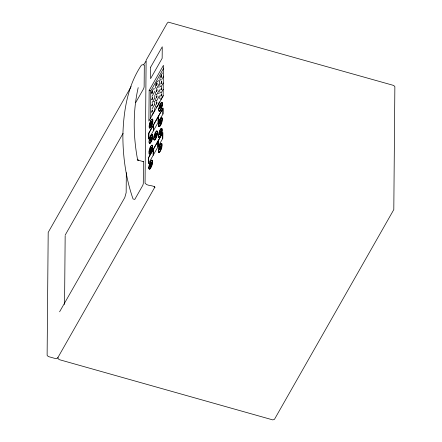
<?xml version="1.0" encoding="UTF-8"?>
<svg xmlns="http://www.w3.org/2000/svg" width="442" height="442" viewBox="0 0 442 442"><rect width="100%" height="100%" fill="white"/><g stroke="black" fill="none" stroke-linecap="round" stroke-linejoin="round"><path stroke-width="0.66" d="M64.565 304.483L65.162 235.818M126.329 172.712L126.152 192.69L124.793 197.535L59.598 311.803M138.191 87.615C132.843 111.097 133.141 135.622 137.501 159.236L138.777 160.429L137.202 159.905L143.479 161.678L143.285 183.662L142.832 185.275L134.804 199.397L133.053 198.983C125.981 178.811 122.915 157.125 122.87 135.727C123.467 111.279 127.545 85.792 141.446 65.118L143.015 64.648M148.512 163.623L148.567 157.634L162.844 132.528L162.789 138.523M148.727 139.147L148.777 133.158L163.054 108.058L163.004 114.047M149.153 90.428L148.882 121.125L163.159 96.025L163.429 65.328L149.153 90.428L150.777 90.886L150.534 118.859M149.81 166.43L149.971 164.197L150.606 163.231L150.175 164.126C149.888 167.402 150.606 163.656 150.589 165.209L149.81 166.43L150.518 164.822M149.937 151.495L150.103 149.263L150.661 148.274L150.733 148.589C149.904 149.705 150.181 150.893 150.716 150.274L149.937 151.495L150.65 149.888M150.031 140.711L150.197 138.479L150.755 137.49L150.827 137.805C149.998 138.915 150.274 140.108 150.81 139.484L150.031 140.711L150.744 139.097M150.164 125.362L150.33 123.13L150.965 122.163L150.534 123.058C150.247 126.335 150.965 122.589 150.949 124.136L150.164 125.362L150.877 123.749M149.882 166.452L149.971 164.197M150.009 151.518L150.175 149.285L150.733 148.297M150.103 140.733L150.269 138.501L150.827 137.512M150.236 125.384L150.33 123.13M150.661 148.274L150.733 148.589M150.755 137.49L150.827 137.805M150.175 164.126L150.606 163.231M150.534 123.058L150.965 122.163M150.672 164.954L151.236 163.965L151.247 162.866L151.286 163.976L150.672 164.954L150.965 163.12L151.009 164.181M150.683 163.617L150.689 163.385C151.921 161.126 150.109 164.739 151.015 163.137M150.855 149.744L150.855 150.031L151.418 149.042L151.374 147.932L151.363 149.031L150.805 150.02L151.098 148.186L151.136 149.247M150.816 148.451L151.263 147.667L150.816 148.683L151.147 148.203M150.899 139.236L151.457 138.247L151.468 137.147L151.512 138.258L150.899 139.236L151.192 137.401L151.23 138.462M151.241 137.418L150.91 137.898L151.357 136.882L151.518 137.164M151.656 121.815L151.645 122.909L151.031 123.882L151.324 122.053L151.368 123.114M151.374 122.069L151.042 122.55L151.49 121.533L151.54 122.02M150.722 164.965L150.728 164.678M150.949 139.247L150.899 138.943M151.081 123.898L151.031 123.594M151.131 162.601L151.297 162.883M151.263 147.667L151.424 147.948M151.031 123.882L151.595 122.898L151.6 121.799M153.263 155.269L153.319 149.28M153.479 130.793L153.529 124.804M154.81 137.357L155.518 136.108L155.451 135.722L154.739 137.335L154.904 135.103L155.54 134.136L155.109 135.031L155.17 136.368L155.109 135.031M155.175 104.737C154.849 110.097 158.579 105.754 158.982 102.931M155.23 98.467L155.247 100.378L156.391 100.986M155.286 92.196L155.302 94.102L156.446 94.715M154.75 135.954L155.54 134.136M155.468 134.114L155.534 134.429M155.606 135.567L155.938 135.086L155.656 135.871L156.219 134.882C156.689 132.396 155.136 135.119 156.065 133.506M155.617 134.291L155.949 134.042L155.938 135.086M158.015 146.915L158.07 140.926M158.23 122.44L158.28 116.45M159.75 96.693L159.766 98.605L160.91 99.218M159.805 90.422L159.822 92.334L160.965 92.947M159.86 84.151L159.877 86.057L161.021 86.671M160.032 148.092L159.324 149.705L159.485 147.473L160.12 146.501L159.689 147.396C158.927 150.976 161.076 146.269 159.678 148.716M159.523 134.788L160.231 133.545L160.164 133.158L159.452 134.771L159.617 132.539L160.247 131.567L159.882 133.799L159.893 132.484M159.617 124.003L160.324 122.76L160.258 122.373L159.545 123.981L159.711 121.749L160.341 120.782L159.976 123.014L159.987 121.699M160.391 107.025L159.678 108.633L159.844 106.4L160.479 105.434L160.048 106.329C159.286 109.909 161.435 105.202 160.037 107.644M159.335 148.324L159.485 147.473M159.463 133.39L160.247 131.567M159.556 122.6L160.341 120.782M159.695 107.251L159.844 106.4M159.75 148.733L160.12 146.501M160.109 107.666L160.479 105.434M160.175 131.55L160.247 131.86M160.269 120.76L160.341 121.075M159.396 149.722L160.103 148.114M159.75 108.655L160.463 107.041M160.645 145.871L160.8 147.252L160.186 148.225L160.523 147.451C160.065 145.495 161.297 145.545 160.203 146.656L160.247 146.904M160.369 133.307C161.733 130.445 160.109 134.351 160.319 132.998L160.65 132.517C160.175 130.605 161.424 130.688 160.33 131.722L160.38 131.97M160.871 120.152L161.026 121.533L160.413 122.506L160.744 121.732C160.269 119.815 161.518 119.904 160.424 120.937L160.474 121.185M161.115 105.069L161.159 106.179L160.545 107.157L160.882 106.384C160.402 104.467 161.65 104.555 160.556 105.588L160.606 105.831M160.778 130.937L160.932 132.318M161.054 105.29L161.004 104.804M149.484 125.76L149.645 127.965L150.286 128.031C152.203 125.672 153.335 122.23 152.761 119.213L151.402 119.655M148.788 167.717L150.136 162.186L151.49 160.137L152.131 160.203C152.689 163.214 151.562 166.662 149.656 169.021L149.015 168.954L148.843 168.468L148.926 166.667M149.125 166.827L149.114 168.546M152.578 121.423L152.717 120.373M152.446 136.771L152.297 134.655L151.556 134.921M152.352 147.562L152.203 145.44L151.175 145.788M153.855 137.567L153.844 139.219L154.275 139.871L155.479 138.672M158.529 125.268L159.12 122.009M158.866 124.379L159.021 126.583L159.667 126.65C161.584 124.29 162.711 120.848 162.142 117.832L161.192 117.865L159.893 119.832M158.567 135.003L158.556 136.655L158.987 137.302L160.192 136.103L161.457 133.048M158.706 136.13L158.772 135.164M158.44 149.937L158.424 151.589L158.855 152.236L159.617 151.711L160.921 149.103M162.092 104.699L162.109 103.047L161.678 102.4L160.026 104.483L158.728 108.953M161.96 120.047L161.976 118.395L161.545 117.749M149.081 141.031L150.363 136.468L151.286 134.843L152.081 134.296L152.584 135.722L152.269 137.843M152.402 122.495L152.65 121.34M152.175 148.628L152.263 145.269L151.623 145.203L150.733 146.457M158.976 107.798L158.661 109.92L159.164 111.345L160.418 110.102L161.976 105.726M152.042 163.562L152.236 160.844L151.805 160.197M156.976 134.467L157.17 131.749L156.739 131.097L155.976 131.628M158.844 123.147L158.75 126.506L159.396 126.572L160.286 125.318M161.916 105.765L162.231 103.643L161.728 102.218L160.474 103.467L159.203 106.655M158.744 133.932L158.485 136.805L158.656 137.296L159.302 137.363C161.208 134.998 162.33 131.55 161.778 128.539L161.137 128.473L160.247 129.6L158.976 132.788M158.617 148.866L158.302 150.987L158.805 152.418L159.595 151.871L160.523 150.247L161.805 145.678M161.689 131.904L161.882 129.18L161.452 128.534M154.932 91.046L152.059 96.483M159.468 83.223L159.523 80.908M159.341 101.82L159.076 102.737M150.065 122.207L149.214 125.683L149.203 127.401L149.65 128.075L150.904 126.832L152.462 122.451M149.965 137.606L149.015 141.998L149.518 143.423L150.766 142.18L152.33 137.805M149.512 149.523L149.053 151.733L149.203 153.849L150.23 153.507L151.12 151.943M153.976 136.539L154.639 134.18M154.313 135.363L153.722 138.622L154.225 140.048L155.479 138.805L156.341 136.738M154.247 136.617L154.534 135.434M151.893 149.766L152.236 148.589M159.054 123.268L159.341 122.08M149.042 165.639L149.705 163.275M149.313 165.717L149.6 164.529M156.7 135.606L157.219 133.313L157.065 131.108L156.424 131.042L155.534 132.296M160.744 124.522L162.026 119.959L162.043 118.241L161.595 117.566L160.341 118.815L159.07 122.003M158.684 133.976L160.247 129.733L161.098 128.65L162.048 128.616C162.617 131.633 161.49 135.075 159.573 137.434L158.927 137.368L158.755 136.882M161.551 122.257L161.844 121.075M158.556 148.91L158.893 147.727M161.28 147.976L161.871 144.716L161.369 143.285L160.114 144.534L159.253 146.6M159.358 95.765L156.523 100.986M149.96 123.462L150.335 122.285M152.125 123.633L150.904 126.699L149.7 127.898L149.269 127.246L149.285 125.594L150.96 120.191M161.313 108.086L161.689 106.909M151.987 138.981L151.214 141.158L149.915 143.125L149.297 143.064L149.081 141.871M151.573 150.949L151.943 149.772M156.744 135.611L155.938 137.876M151.766 164.7L150.103 168.441L149.341 168.966L148.91 168.314M158.844 147.722L159.219 146.545M159.352 89.732L159.087 90.383M154.672 134.23L155.07 133.092M150.269 147.252L149.169 150.705L149.142 154.02L150.214 153.661L151.534 150.899M149.871 148.39L150.733 146.33M161.142 123.384L160.28 125.451M159.33 83.698L156.816 88.201M154.556 104.511L154.844 101.494L153.429 101.295M150.512 121.213L151.424 119.495L152.214 118.948L152.645 120.5M160.86 109.08L159.214 111.169L158.733 109.798M150.379 136.561L151.678 134.595L152.628 134.561C153.197 137.578 152.07 141.02 150.153 143.379L149.507 143.313L149.335 142.827M155.087 133.186L155.534 132.164M150.158 162.28L151.451 160.313L152.402 160.28C152.976 163.297 151.849 166.739 149.926 169.098L149.285 169.032M159.672 145.551L160.965 143.584L161.916 143.551C162.49 146.567 161.363 150.009 159.44 152.368L158.8 152.302L158.628 151.816M131.13 86.582L48.195 232.409L47.128 354.368L47.134 355.335L48.272 356.539L55.869 358.683L56.819 358.672L57.974 357.429L154.567 187.596L154.562 186.629L155.032 187.364C152.446 184.623 147.092 186.452 145.059 183.148L146.12 60.222L167.093 23.354L168.247 22.117L393.728 85.461L394.866 86.665L393.805 209.591L274.427 419.392L272.802 419.9L59.123 359.6L57.979 358.396L57.974 357.429M143.418 64.974L145.937 61.339M135.644 102.699L143.678 88.582L144.131 86.963L144.324 65.018L143.882 64.974M65.173 235.127L123.064 133.335M150.777 90.886L163.695 68.178M151.037 93.019L153.424 88.842L154.855 88.831M162.501 72.869C161.91 74.278 157.683 79.124 161.076 80.4M161.728 79.571L163.717 76.068M156.766 94.472L158.755 90.969M163.33 82.925L161.153 86.671M154.457 104.699L152.037 108.936M163.275 89.196L161.186 92.848M163.225 95.472L161.043 99.212M151.042 122.55L151.54 121.544M150.595 124.395L150.949 123.771M160.545 107.157L161.159 106.179M150.91 137.898L151.407 136.893M159.905 122.992L160.258 122.373M150.462 139.744L150.816 139.12M159.976 123.014L160.33 122.39M160.413 122.506L161.026 121.533M155.098 136.346L155.523 135.744M159.811 133.782L160.164 133.158M150.368 150.529L150.722 149.904M159.882 133.799L160.236 133.18M150.236 165.463L150.589 164.838M160.236 148.241L160.8 147.252M152.092 102.666L154.7 98.014L154.86 95.135M160.518 129.677L161.407 128.55M161.208 102.842L161.634 102.417M161.07 118.191L161.501 117.765M159.838 125.992L159.081 126.517L158.65 125.865M156.269 131.545L156.695 131.119M151.462 145.705L151.893 145.28M160.849 143.91L161.275 143.484M151.335 160.639L151.761 160.214M151.816 115.334L154.59 110.561L154.788 107.771M159.429 80.787C157.098 79.416 153.335 87.649 156.501 88.444M158.059 86.98L159.38 87.057M158.004 93.256L159.324 93.334M143.042 161.628L143.479 161.678M161.999 102.295L162.275 102.483C162.849 105.5 161.717 108.942 159.8 111.301L159.159 111.235M152.164 119.125L152.595 119.776M157.059 130.992L157.335 131.186C157.91 134.202 156.777 137.644 154.86 140.004L154.214 139.937M161.319 143.468L161.8 144.838M152.258 145.158L152.534 145.346C153.103 148.363 151.976 151.805 150.059 154.164L149.413 154.098M137.501 159.236L137.561 159.54M153.993 138.7L154.043 139.451M148.678 157.595L148.628 163.269L153.153 155.308L153.203 149.634L148.678 157.595M148.888 133.119L148.838 138.794L153.368 130.832L153.418 125.158L148.888 133.119M150.689 67.112L150.589 78.67L162.153 58.338L162.258 46.78L150.689 67.112M151.788 112.003L151.788 112.29L152.352 111.301L152.247 109.942L151.788 112.003M151.844 105.726L151.844 106.019L152.407 105.03L152.302 103.666L151.844 105.726M151.899 99.456L151.899 99.748L152.462 98.759L152.357 97.395L151.899 99.456M151.954 93.185L151.954 93.477L152.512 92.489L152.413 91.124L151.954 93.185M153.429 149.241L153.38 154.915L157.905 146.954L157.954 141.28L153.429 149.241M153.639 124.766L153.589 130.44L158.12 122.478L158.17 116.804L153.639 124.766M156.369 103.958L156.363 104.246L156.927 103.262L156.822 101.898L156.369 103.958M156.418 97.682L156.418 97.975L156.982 96.986L156.877 95.621L156.418 97.682M156.474 91.411L156.474 91.704L157.037 90.715L156.932 89.35L156.474 91.411M156.529 85.14L156.529 85.433L157.092 84.444L156.987 83.079L156.529 85.14M158.181 140.887L158.131 146.562L162.678 138.561L162.728 132.882L158.181 140.887M158.391 116.412L158.341 122.086L162.894 114.086L162.943 108.412L158.391 116.412M160.943 95.914L160.938 96.201L161.501 95.218L161.396 93.853L160.943 95.914M160.993 89.643L160.993 89.93L161.557 88.941L161.452 87.577L160.993 89.643M161.048 83.367L161.048 83.66L161.612 82.671L161.507 81.306L161.048 83.367M161.103 77.096L161.103 77.389L161.667 76.4L161.562 75.035L161.103 77.096"/></g></svg>
